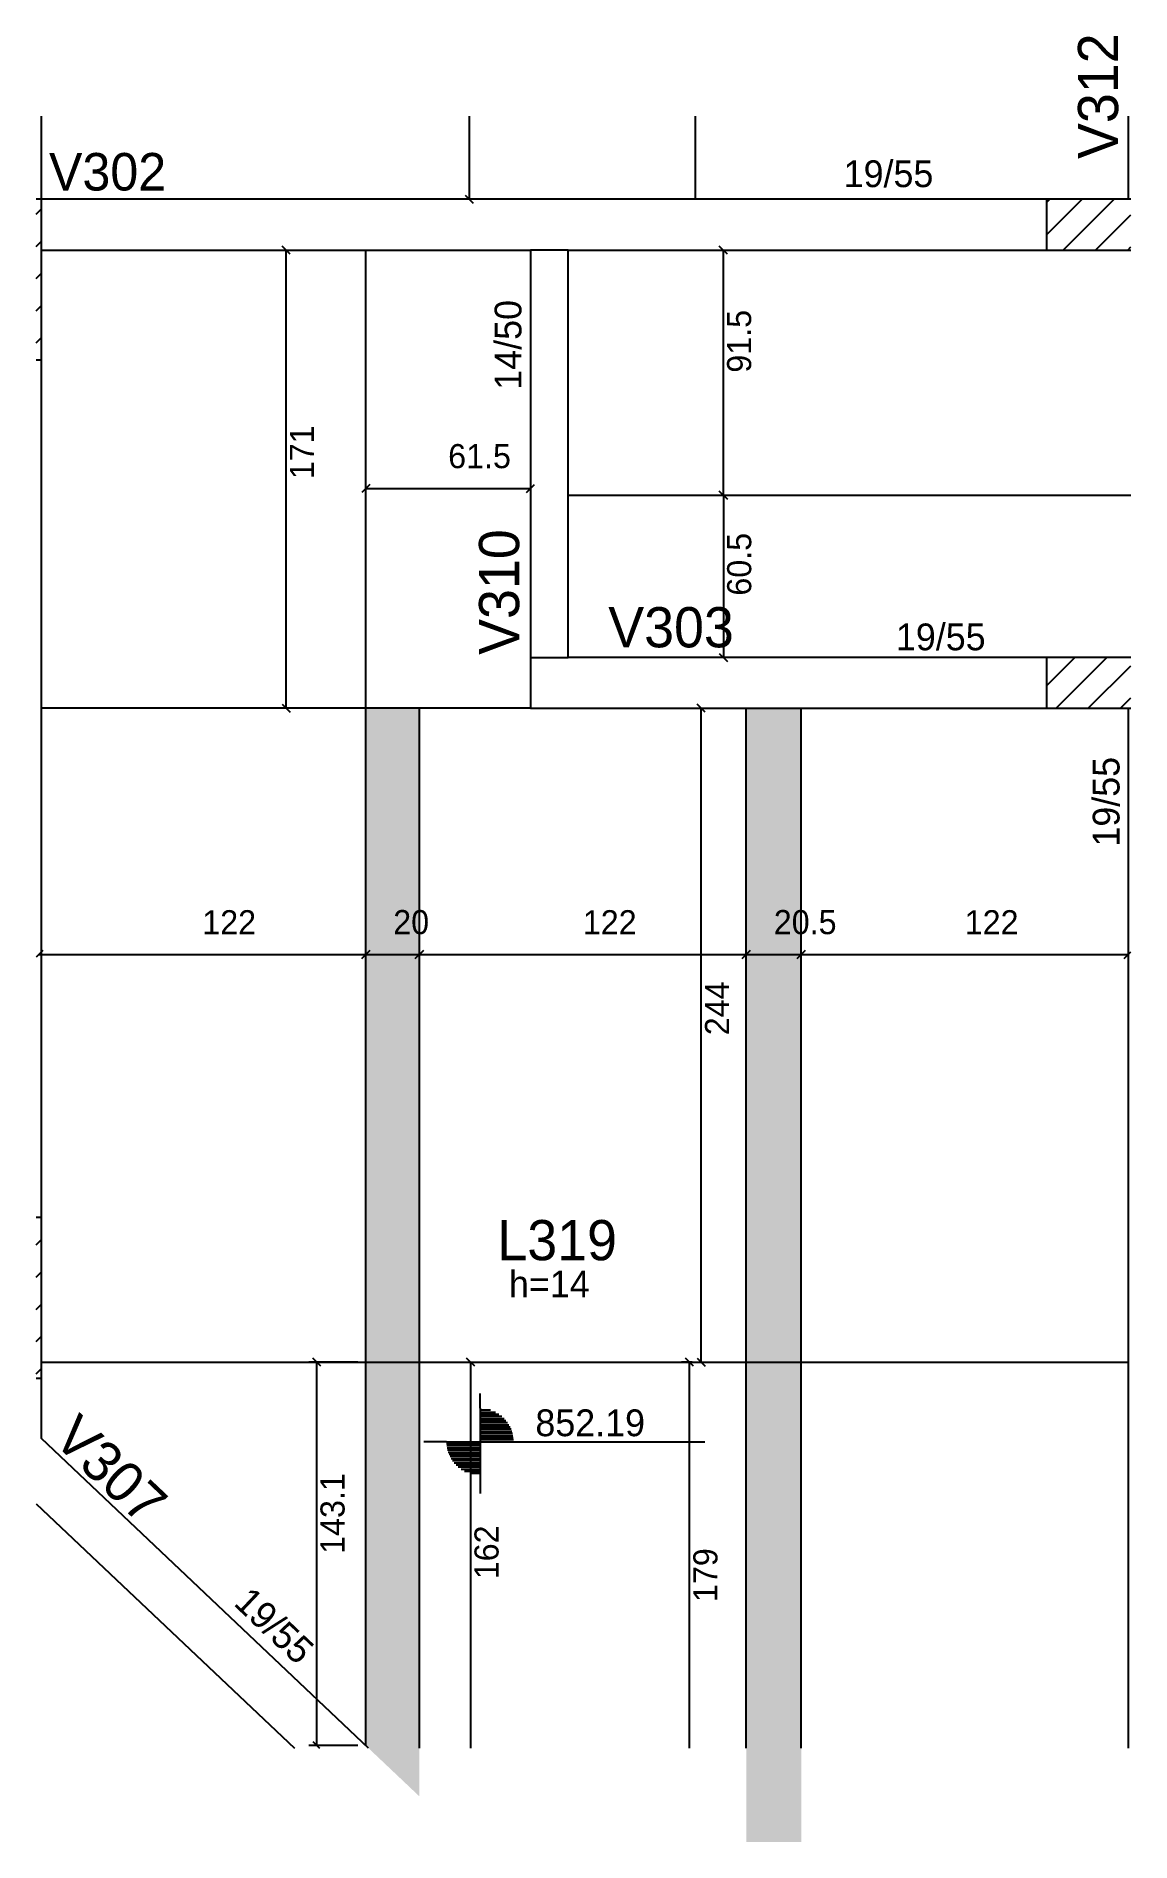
# Model space of a CAD drawing. Header units: metres. Extents: x 2741 to 3149, y 1668 to 2342.
import ezdxf

# ---------------------------------------------------------------- set-up
doc = ezdxf.new("R2010")
doc.units = ezdxf.units.M
for name, color, linetype in [('3', 7, 'Continuous'), ('4', 7, 'Continuous'), ('7', 7, 'Continuous'), ('9', 7, 'Continuous'), ('Hachura', 7, 'Continuous'), ('Painéis', 7, 'Continuous')]:
    doc.layers.add(name, color=color, linetype=linetype)

msp = doc.modelspace()

# ---------------------------------------------------------------- hatches: boundary and pattern name
at = {"layer": '9'}
h = msp.add_hatch(color=7, dxfattribs=at)
h.dxf.hatch_style = 1
h.paths.add_polyline_path([(2742.57, 2203.94), (2742.57, 2203.94), (2742.57, 1991.94), (2742.57, 1991.94), (2742.57, 2203.94)])
at = {"layer": 'Hachura'}
h = msp.add_hatch(color=7, dxfattribs=at)
h.dxf.hatch_style = 1
h.paths.add_polyline_path([(2863.57, 1703.87), (2883.57, 1684.94), (2883.57, 2090.94), (2863.57, 2090.94), (2863.57, 1703.87)])
h = msp.add_hatch(color=7, dxfattribs=at)
h.dxf.hatch_style = 1
h.paths.add_polyline_path([(3005.57, 1667.94), (3026.07, 1667.94), (3026.07, 2090.94), (3005.57, 2090.94), (3005.57, 1667.94)])

# ---------------------------------------------------------------- linework, layer by layer
at = {"layer": '3', "color": 3, "lineweight": 25}
for p, q in [((3117.57, 2267.68), (3130.83, 2280.94)), ((3117.57, 2279.7), (3118.81, 2280.94)), ((3123.85, 2261.94), (3142.85, 2280.94)), ((2740.57, 2275.35), (2742.57, 2277.34)), ((3135.87, 2261.94), (3149.07, 2275.14)), ((2740.57, 2263.33), (2742.57, 2265.32)), ((3147.89, 2261.94), (3149.07, 2263.12)), ((2740.57, 2251.3), (2742.57, 2253.3)), ((2740.57, 2239.28), (2742.57, 2241.28)), ((2740.57, 2227.26), (2742.57, 2229.26)), ((3117.57, 2099.39), (3128.12, 2109.94)), ((3121.14, 2090.94), (3140.14, 2109.94)), ((3133.16, 2090.94), (3149.07, 2106.85)), ((3145.18, 2090.94), (3149.07, 2094.83)), ((2740.57, 1890.68), (2742.57, 1892.68)), ((2740.57, 1878.66), (2742.57, 1880.66)), ((2740.57, 1866.64), (2742.57, 1868.64)), ((2740.57, 1854.62), (2742.57, 1856.62)), ((2740.57, 1842.6), (2742.57, 1844.59)), ((2906.21, 1829.75), (2906.21, 1835.26)), ((2906.21, 1829.75), (2906.21, 1804.75)), ((2906.21, 1829.15), (2910.06, 1829.15)), ((2906.21, 1828.35), (2911.96, 1828.35)), ((2906.21, 1827.56), (2913.28, 1827.56)), ((2906.21, 1826.77), (2914.32, 1826.77)), ((2906.21, 1825.97), (2915.16, 1825.97)), ((2906.21, 1825.18), (2915.87, 1825.18)), ((2906.21, 1824.39), (2916.47, 1824.39)), ((2906.21, 1823.6), (2916.98, 1823.6)), ((2906.21, 1822.8), (2917.41, 1822.8)), ((2906.21, 1822.01), (2917.77, 1822.01)), ((2906.21, 1821.22), (2918.06, 1821.22)), ((2906.21, 1820.42), (2918.3, 1820.42)), ((2906.21, 1819.63), (2918.48, 1819.63)), ((2893.71, 1817.25), (2885.28, 1817.25)), ((2893.71, 1817.25), (2918.71, 1817.25)), ((2906.21, 1816.46), (2893.71, 1816.46)), ((2906.21, 1815.67), (2893.81, 1815.67)), ((2906.21, 1814.87), (2893.94, 1814.87)), ((2906.21, 1814.08), (2894.12, 1814.08)), ((2906.21, 1813.29), (2894.35, 1813.29)), ((2906.21, 1818.84), (2918.61, 1818.84)), ((2906.21, 1818.05), (2918.71, 1818.05)), ((2918.71, 1817.25), (2990.13, 1817.25)), ((2906.21, 1812.5), (2894.65, 1812.5)), ((2906.21, 1811.7), (2895.01, 1811.7)), ((2906.21, 1810.91), (2895.44, 1810.91)), ((2906.21, 1810.12), (2895.95, 1810.12)), ((2906.21, 1809.32), (2896.54, 1809.32)), ((2906.21, 1808.53), (2897.25, 1808.53)), ((2906.21, 1807.74), (2898.1, 1807.74)), ((2906.21, 1806.95), (2899.14, 1806.95)), ((2906.21, 1806.15), (2900.46, 1806.15)), ((2906.21, 1805.36), (2902.36, 1805.36)), ((2906.21, 1804.75), (2906.21, 1797.88))]:
    msp.add_line(p, q, dxfattribs=at)
for points in [[(2742.57, 2280.94), (2742.57, 2311.94)], [(3148.07, 2311.94), (3148.07, 2280.94)], [(2932.07, 2280.94), (2742.57, 2280.94)], [(3117.57, 2280.94), (2932.07, 2280.94)], [(2742.57, 2261.94), (2925.07, 2261.94)], [(2925.07, 2261.94), (2925.07, 2090.94)], [(2939.07, 2261.94), (2925.07, 2261.94)], [(2939.07, 2261.94), (3117.57, 2261.94)], [(2939.07, 2109.94), (2939.07, 2261.94)], [(2742.57, 1900.94), (2742.57, 2220.94)], [(2925.07, 2109.94), (2939.07, 2109.94)], [(3117.57, 2109.94), (2939.07, 2109.94)], [(2925.07, 2090.94), (3117.57, 2090.94)], [(3148.07, 2090.94), (3148.07, 1702.87)], [(2742.57, 1818.41), (2742.57, 1840.94)], [(2864.63, 1702.87), (2742.57, 1818.41)], [(2740.57, 1794.14), (2836.99, 1702.87)]]:
    msp.add_lwpolyline(points, dxfattribs=at)
at = {"layer": '7', "color": 7, "lineweight": 25}
for points in [[(2742.57, 2280.94), (2740.57, 2280.94)], [(2742.57, 2220.94), (2742.57, 2280.94)], [(3149.07, 2280.94), (3117.57, 2280.94)], [(3117.57, 2280.94), (3117.57, 2261.94)], [(3117.57, 2261.94), (3149.07, 2261.94)], [(2740.57, 2220.94), (2742.57, 2220.94)], [(3149.07, 2109.94), (3117.57, 2109.94)], [(3117.57, 2109.94), (3117.57, 2090.94)], [(3117.57, 2090.94), (3149.07, 2090.94)], [(2742.57, 1900.94), (2740.57, 1900.94)], [(2742.57, 1840.94), (2742.57, 1900.94)], [(2740.57, 1840.94), (2742.57, 1840.94)]]:
    msp.add_lwpolyline(points, dxfattribs=at)
at = {"layer": 'Painéis', "color": 4, "lineweight": 25}
for p, q in [((2902.12, 2311.94), (2902.12, 2280.94)), ((2833.82, 2090.94), (2833.82, 2261.94)), ((2836.57, 2261.94), (2836.82, 2261.94)), ((2997, 2170.44), (2997, 2261.94)), ((2863.57, 2172.95), (2925.07, 2172.95)), ((2997, 2170.44), (2997, 2109.94)), ((2988.73, 1846.94), (2988.73, 2090.94)), ((2741.57, 1999.06), (2863.57, 1999.06)), ((2863.57, 1999.06), (2883.57, 1999.06)), ((2883.57, 1999.06), (3005.57, 1999.06)), ((3005.57, 1999.06), (3026.08, 1999.06)), ((3026.08, 1999.06), (3148.07, 1999.06)), ((2860.57, 1846.94), (2842.37, 1846.94)), ((2845.37, 1703.87), (2845.37, 1846.94)), ((2886.57, 1846.94), (2905.72, 1846.94)), ((2902.72, 1702.87), (2902.72, 1846.94)), ((2985.37, 1846.94), (2981.39, 1846.94)), ((2984.39, 1702.87), (2984.39, 1846.94)), ((2860.57, 1703.87), (2842.37, 1703.87))]:
    msp.add_line(p, q, dxfattribs=at)
at = {"layer": 'Painéis', "color": 200, "lineweight": 25}
for p, q in [((2986.57, 2280.94), (2986.57, 2311.94)), ((2863.57, 1703.87), (2863.57, 2261.94)), ((2939.07, 2170.44), (3149.07, 2170.44)), ((2925.07, 2090.94), (2742.57, 2090.94)), ((2883.57, 1702.87), (2883.57, 2090.94)), ((3005.57, 1702.87), (3005.57, 2090.94)), ((3026.07, 1702.87), (3026.07, 2090.94)), ((2742.57, 1846.94), (3148.07, 1846.94))]:
    msp.add_line(p, q, dxfattribs=at)
at = {"layer": 'Painéis', "color": 0, "lineweight": 25}
for p, q in [((2900.62, 2282.44), (2903.62, 2279.44)), ((2835.32, 2260.44), (2832.32, 2263.44)), ((2998.5, 2260.44), (2995.5, 2263.44)), ((2865.07, 2174.45), (2862.07, 2171.45)), ((2923.57, 2171.45), (2926.57, 2174.45)), ((2995.5, 2171.94), (2998.5, 2168.94)), ((2998.5, 2168.94), (2995.5, 2171.94)), ((2995.5, 2111.44), (2998.5, 2108.44)), ((2832.32, 2092.44), (2835.32, 2089.44)), ((2990.23, 2089.44), (2987.23, 2092.44)), ((2743.07, 2000.56), (2740.57, 1998.06)), ((2862.07, 1997.56), (2865.07, 2000.56)), ((2865.07, 2000.56), (2862.07, 1997.56)), ((2882.07, 1997.56), (2885.07, 2000.56)), ((2885.07, 2000.56), (2882.07, 1997.56)), ((3004.07, 1997.56), (3007.07, 2000.56)), ((3007.07, 2000.56), (3004.07, 1997.56)), ((3024.58, 1997.56), (3027.58, 2000.56)), ((3027.58, 2000.56), (3024.58, 1997.56)), ((3146.57, 1997.56), (3149.07, 2000.06)), ((2846.87, 1845.44), (2843.87, 1848.44)), ((2904.22, 1845.44), (2901.22, 1848.44)), ((2985.89, 1845.44), (2982.89, 1848.44)), ((2987.23, 1848.44), (2990.23, 1845.44)), ((2843.87, 1705.37), (2846.37, 1702.87))]:
    msp.add_line(p, q, dxfattribs=at)

# ---------------------------------------------------------------- texts
at = {"layer": '3', "color": 3, "lineweight": 25}
for s, p in [('19/55', (3041.9, 2285.42)), ('19/55', (3061.4, 2112.59)), ('h=14', (2917, 1871.12)), ('852.19', (2926.87, 1819.32))]:
    msp.add_text(s, height=10, dxfattribs=at).set_placement(p)
for s, rotation, p in [('14/50', 90, (2921.66, 2209.84)), ('19/55', 90, (3144.84, 2039.34)), ('19/55', 316.572, (2813.89, 1756.56))]:
    msp.add_text(s, height=10, rotation=rotation, dxfattribs=at).set_placement(p)
at = {"layer": '4', "color": 4, "lineweight": 25}
for s, rotation, p in [('V312', 90, (3144.32, 2295.94)), ('V310', 90, (2920.82, 2110.9)), ('V307', 316.572, (2746.27, 1817.55))]:
    msp.add_text(s, height=15, rotation=rotation, dxfattribs=at).set_placement(p)
for s, height, p in [('V302', 14, (2745.37, 2284.16)), ('V303', 15, (2954.07, 2113.69)), ('L319', 15, (2912.69, 1884.98))]:
    msp.add_text(s, height=height, dxfattribs=at).set_placement(p)
at = {"layer": 'Painéis', "color": 240, "lineweight": 25}
for s, p in [('91.5', (3007.38, 2216.19)), ('171', (2844.25, 2176.44)), ('60.5', (3007.41, 2132.98)), ('244', (2999.16, 1968.94)), ('143.1', (2855.67, 1775.41)), ('162', (2913.13, 1765.94)), ('179', (2994.8, 1757.44))]:
    msp.add_text(s, height=9, rotation=90, dxfattribs=at).set_placement(p)
for s, p in [('61.5', (2894.32, 2180.55)), ('122', (2802.57, 2006.61)), ('20', (2873.82, 2006.65)), ('122', (2944.57, 2006.61)), ('20.5', (3015.82, 2006.66)), ('122', (3087.07, 2006.61))]:
    msp.add_text(s, height=9, dxfattribs=at).set_placement(p)

doc.saveas('drawing.dxf')
